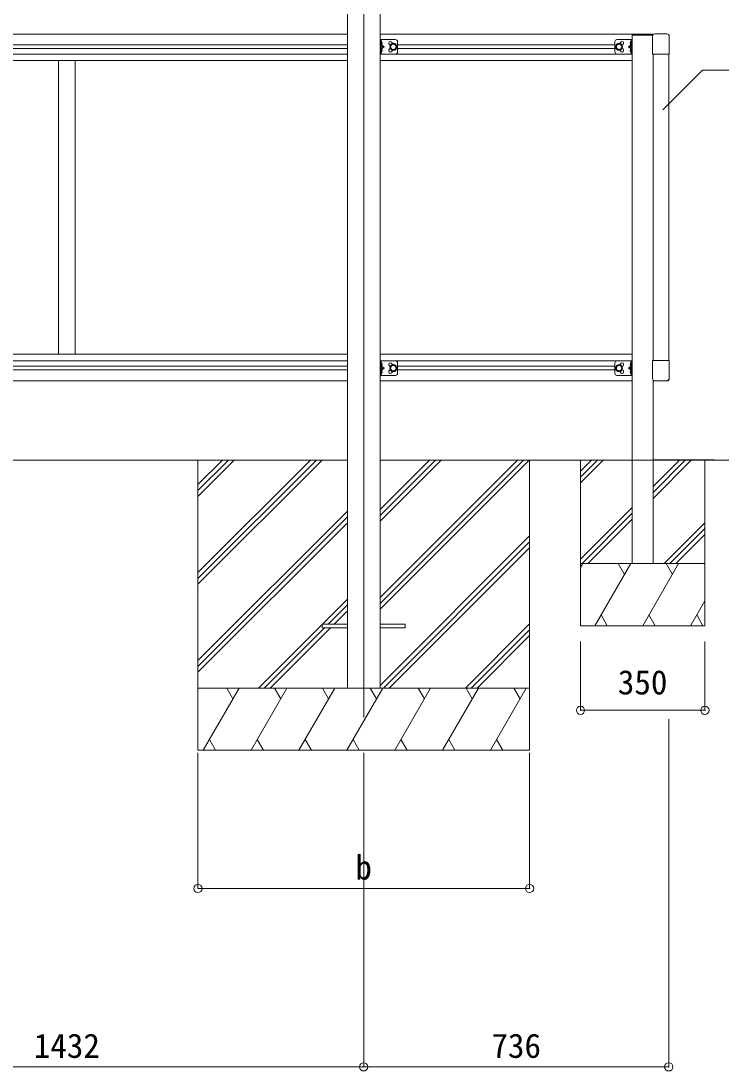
# Model space of a CAD drawing. Units: millimetres at full size. Extents: x -5590 to 5652, y -3902 to 3858.
# Drawn here: x 2020 to 3708, y -2465 to 68 of the extents above; entities that cross this region are included whole.
import ezdxf
from ezdxf.enums import TextEntityAlignment as Align

# ---------------------------------------------------------------- set-up
doc = ezdxf.new("R2010")
doc.units = ezdxf.units.MM
doc.header["$LTSCALE"] = 20
doc.header["$PDMODE"] = 32
doc.header["$PDSIZE"] = 20
doc.linetypes.add('DASHED3', pattern=[4, 3, -1])
for name, color, linetype, lineweight in [('0-0_0', 7, 'Continuous', 9), ('0-1_本体', 4, 'Continuous', 9), ('0-2_部品', 7, 'Continuous', 9), ('0-8_PARTS2', 2, 'Continuous', 9), ('0-A_寸法', 6, 'Continuous', 9), ('1-0_FRAME', 7, 'Continuous', 9), ('1-1_GLASS', 4, 'Continuous', 9), ('1-2_GLASS_SEAL', 7, 'Continuous', 9)]:
    doc.layers.add(name, color=color, linetype=linetype, lineweight=lineweight)
doc.styles.add('ＭＳ ゴシック', font='')
doc.styles.get('ＭＳ ゴシック').set_extended_font_data('MS Gothic')

msp = doc.modelspace()

# ---------------------------------------------------------------- linework, layer by layer
at = {"layer": '0-0_0'}
for p, q in [((1454.03, -991.06), (2807.03, -991.06)), ((2446.63, -991.06), (2446.63, -1691.06)), ((2446.63, -1262.56), (2718.14, -991.06)), ((2446.63, -1276.71), (2732.28, -991.06)), ((2446.63, -1290.85), (2746.42, -991.06)), ((2446.63, -1050.43), (2506, -991.06)), ((2446.63, -1064.57), (2520.15, -991.06)), ((2446.63, -1078.72), (2534.29, -991.06)), ((2886.03, -1350.93), (3245.9, -991.06)), ((2886.03, -1322.64), (3217.61, -991.06)), ((2886.03, -1336.78), (3231.76, -991.06)), ((2886.03, -1138.8), (3033.77, -991.06)), ((2886.03, -1124.65), (3019.62, -991.06)), ((2886.03, -1110.51), (3005.48, -991.06)), ((2886.03, -991.06), (3784.54, -991.06)), ((3246.63, -991.06), (3246.63, -1691.06)), ((2446.63, -1474.69), (2807.03, -1114.3)), ((2446.63, -1488.84), (2807.03, -1128.44)), ((2446.63, -1502.98), (2807.03, -1142.58)), ((2886.03, -1534.77), (3246.63, -1174.17)), ((2893.88, -1541.06), (3246.63, -1188.32)), ((2908.03, -1541.06), (3246.63, -1202.46)), ((2592.4, -1541.06), (2807.03, -1326.43)), ((2761.04, -1386.56), (2807.03, -1340.57)), ((2775.18, -1386.56), (2807.03, -1354.72)), ((3091.87, -1541.06), (3246.63, -1386.31)), ((2606.54, -1541.06), (2752.04, -1395.56)), ((2620.68, -1541.06), (2766.18, -1395.56)), ((3106.02, -1541.06), (3246.63, -1400.45)), ((3120.16, -1541.06), (3246.63, -1414.59)), ((3246.63, -1541.06), (2446.63, -1541.06)), ((2459.34, -1691.06), (2545.94, -1541.06)), ((2530.94, -1567.05), (2515.94, -1541.06)), ((2574.81, -1691.06), (2661.41, -1541.06)), ((2646.41, -1567.05), (2631.41, -1541.06)), ((2690.28, -1691.06), (2776.88, -1541.06)), ((2761.88, -1567.04), (2746.88, -1541.06)), ((2805.75, -1691.06), (2892.35, -1541.06)), ((2877.35, -1567.04), (2862.35, -1541.06)), ((2921.22, -1691.06), (3007.82, -1541.06)), ((2992.82, -1567.04), (2977.82, -1541.06)), ((3036.69, -1691.06), (3123.29, -1541.06)), ((3093.29, -1541.06), (3108.29, -1567.04)), ((3152.16, -1691.06), (3238.76, -1541.06)), ((3208.76, -1541.06), (3223.76, -1567.04)), ((2474.34, -1665.08), (2489.34, -1691.06)), ((2589.81, -1665.08), (2604.81, -1691.06)), ((2705.28, -1665.08), (2720.28, -1691.06)), ((2820.75, -1665.08), (2835.75, -1691.06)), ((2936.22, -1665.08), (2951.22, -1691.06)), ((3051.69, -1665.08), (3066.69, -1691.06)), ((3167.16, -1665.08), (3182.16, -1691.06)), ((2446.63, -1691.06), (3246.63, -1691.06))]:
    msp.add_line(p, q, dxfattribs=at)
at = {"layer": '0-1_本体'}
for p, q in [((2807.03, 921.4), (2807.03, -1541.06)), ((2886.03, 921.4), (2886.03, -1541.06))]:
    msp.add_line(p, q, dxfattribs=at)
at = {"layer": '0-2_部品', "color": 4}
for p, q in [((2746.63, -1386.56), (2746.63, -1395.56)), ((2746.63, -1386.56), (2807.03, -1386.56)), ((2886.03, -1386.56), (2946.63, -1386.56)), ((2946.63, -1386.56), (2946.63, -1395.56)), ((2746.63, -1395.56), (2807.03, -1395.56)), ((2886.03, -1395.56), (2946.63, -1395.56))]:
    msp.add_line(p, q, dxfattribs=at)
at = {"layer": '0-8_PARTS2'}
msp.add_line((2846.53, 1351.1), (2846.53, -1612.35), dxfattribs=at)
at = {"layer": '0-A_寸法'}
for p, q in [((3582.53, -2454.52), (3582.53, -1616.06)), ((2446.63, -2024.38), (2446.63, -1696.92)), ((2846.53, -2454.52), (2846.53, -1696.92)), ((3246.63, -2024.38), (3246.63, -1696.92)), ((3246.63, -2024.38), (2446.63, -2024.38)), ((2846.53, -2454.52), (1414.53, -2454.52)), ((3582.53, -2454.52), (2846.53, -2454.52))]:
    msp.add_line(p, q, dxfattribs=at)
for p in [(2446.63, -2024.38), (3246.63, -2024.38), (2846.53, -2454.52), (3582.53, -2454.52)]:
    msp.add_point(p, dxfattribs=at)
at = {"layer": '1-0_FRAME'}
for p, q in [((3494.53, 36.23), (3544.53, 36.23)), ((3494.53, -1240.77), (3494.53, 36.23)), ((3543.99, 33.23), (3494.53, 33.23)), ((3543.53, -12.66), (3543.53, 31.04)), ((3544.53, 36.23), (3544.53, 34.2)), ((3549.03, 36.54), (3578.03, 36.54)), ((3583.53, 31.04), (3583.53, -12.66)), ((3452.53, -6.96), (3452.53, 18.04)), ((3457.53, 23.04), (3494.53, 23.04)), ((3492.03, 5.54), (3485.03, 5.54)), ((3492.03, 19.24), (3491.74, 19.24)), ((3491.74, 19.24), (3491.74, 9.84)), ((3491.74, 9.84), (3492.03, 9.84)), ((3491.74, 1.24), (3492.03, 1.24)), ((3491.74, -8.16), (3491.74, 1.24)), ((3492.03, -11.96), (3492.03, 23.04)), ((3492.03, 19.24), (3492.03, 9.84)), ((3492.03, -8.16), (3492.03, 1.24)), ((3494.53, -11.96), (3494.53, 23.04)), ((3457.53, -11.96), (3494.53, -11.96)), ((3492.03, -8.16), (3491.74, -8.16)), ((3583.53, -12.66), (3543.53, -12.66)), ((3544.53, -751.26), (3544.53, -12.66)), ((3583.03, -12.65), (3562.53, -12.65)), ((3582.53, -12.66), (3582.53, -751.26)), ((3452.53, -781.96), (3452.53, -756.96)), ((3457.53, -751.96), (3494.53, -751.96)), ((3492.03, -755.76), (3491.74, -755.76)), ((3491.74, -755.76), (3491.74, -765.16)), ((3492.03, -786.96), (3492.03, -751.96)), ((3492.03, -755.76), (3492.03, -765.16)), ((3494.53, -786.96), (3494.53, -751.96)), ((3543.53, -751.26), (3543.53, -794.96)), ((3583.53, -751.26), (3543.53, -751.26)), ((3583.03, -751.27), (3562.53, -751.27)), ((3583.03, -794.17), (3583.03, -751.27)), ((3583.53, -794.96), (3583.53, -751.26)), ((3492.03, -769.46), (3485.03, -769.46)), ((3491.74, -765.16), (3492.03, -765.16)), ((3491.74, -773.76), (3492.03, -773.76)), ((3491.74, -783.16), (3491.74, -773.76)), ((3492.03, -783.16), (3491.74, -783.16)), ((3492.03, -783.16), (3492.03, -773.76)), ((3457.53, -786.96), (3494.53, -786.96)), ((3544.53, -798.43), (3544.53, -1240.77)), ((3549.03, -800.46), (3578.03, -800.46)), ((3562.53, -800.46), (3577.82, -799.66)), ((3369.53, -990.77), (3369.53, -1390.77)), ((3369.53, -1018.12), (3396.88, -990.77)), ((3369.53, -1032.26), (3411.02, -990.77)), ((3369.53, -1046.4), (3425.16, -990.77)), ((3544.53, -990.77), (3691.74, -990.77)), ((3544.53, -1083.53), (3637.3, -990.77)), ((3544.53, -1069.39), (3623.15, -990.77)), ((3544.53, -1055.25), (3609.01, -990.77)), ((3669.53, -1390.77), (3669.53, -990.77)), ((3369.53, -1230.25), (3494.53, -1105.25)), ((3373.15, -1240.77), (3494.53, -1119.39)), ((3387.29, -1240.77), (3494.53, -1133.53)), ((3571.14, -1240.77), (3669.53, -1142.38)), ((3585.28, -1240.77), (3669.53, -1156.52)), ((3599.43, -1240.77), (3669.53, -1170.66)), ((3369.53, -1250.58), (3375.2, -1240.77)), ((3369.53, -1240.77), (3669.53, -1240.77)), ((3404.06, -1390.77), (3490.67, -1240.77)), ((3475.67, -1266.75), (3460.66, -1240.77)), ((3519.53, -1390.77), (3606.14, -1240.77)), ((3591.14, -1266.75), (3576.14, -1240.77)), ((3635, -1390.77), (3669.53, -1330.97)), ((3419.06, -1364.79), (3434.06, -1390.77)), ((3534.53, -1364.79), (3549.53, -1390.77)), ((3650, -1364.79), (3665, -1390.77)), ((3369.53, -1390.77), (3669.53, -1390.77))]:
    msp.add_line(p, q, dxfattribs=at)
at = {"layer": '1-0_FRAME', "linetype": 'DASHED3'}
for p, q in [((3489.92, 16.69), (3491.94, 15.68)), ((3489.92, 12.39), (3491.94, 13.39)), ((3492.01, 15.68), (3492.62, 14.54)), ((3492.01, 13.39), (3492.62, 14.54)), ((3494.53, 17.29), (3492.03, 17.29)), ((3494.53, 11.79), (3492.03, 11.79)), ((3489.92, -1.31), (3491.94, -2.32)), ((3489.92, -5.61), (3491.94, -4.61)), ((3492.01, -2.32), (3492.62, -3.46)), ((3492.01, -4.61), (3492.62, -3.46)), ((3494.53, -0.71), (3492.03, -0.71)), ((3494.53, -6.21), (3492.03, -6.21)), ((3489.92, -758.31), (3491.94, -759.32)), ((3492.01, -759.32), (3492.62, -760.46)), ((3494.53, -757.71), (3492.03, -757.71)), ((3489.92, -762.61), (3491.94, -761.61)), ((3489.92, -776.31), (3491.94, -777.32)), ((3489.92, -780.61), (3491.94, -779.61)), ((3492.01, -761.61), (3492.62, -760.46)), ((3492.01, -777.32), (3492.62, -778.46)), ((3492.01, -779.61), (3492.62, -778.46)), ((3494.53, -763.21), (3492.03, -763.21)), ((3494.53, -775.71), (3492.03, -775.71)), ((3494.53, -781.21), (3492.03, -781.21))]:
    msp.add_line(p, q, dxfattribs=at)
at = {"layer": '1-0_FRAME', "color": 4}
for p, q in [((3582.53, -12.65), (3582.53, -751.26)), ((2110.63, -735.96), (2110.63, -27.96)), ((2150.63, -735.96), (2150.63, -27.96))]:
    msp.add_line(p, q, dxfattribs=at)
at = {"layer": '1-0_FRAME', "color": 6}
for p, q in [((3369.53, -1594.63), (3369.53, -1428.7)), ((3669.53, -1594.63), (3669.53, -1428.7)), ((3369.53, -1594.63), (3669.53, -1594.63))]:
    msp.add_line(p, q, dxfattribs=at)
at = {"layer": '1-0_FRAME'}
for points in [[(3462.53, 13.04), (3469.03, 9.29), (3469.03, 1.79), (3462.53, -1.97), (3456.03, 1.79), (3456.03, 9.29)], [(3462.53, -761.96), (3469.03, -765.71), (3469.03, -773.21), (3462.53, -776.97), (3456.03, -773.21), (3456.03, -765.71)]]:
    msp.add_lwpolyline(points, close=True, dxfattribs=at)
for points in [[(3491.43, 0.96), (3485.03, 5.54), (3491.43, 10.11)], [(3567.92, -146.47), (3663.56, -50.83), (3930, -50.83)], [(3491.43, -774.04), (3485.03, -769.46), (3491.43, -764.89)]]:
    msp.add_lwpolyline(points, dxfattribs=at)
for centre, radius in [((3462.53, 5.54), 8.5), ((3462.53, 5.54), 7.5), ((3462.53, 5.54), 6.5), ((3462.53, -769.46), 8.5), ((3462.53, -769.46), 7.5), ((3462.53, -769.46), 6.5)]:
    msp.add_circle(centre, radius, dxfattribs=at)
for centre, radius, start, end in [((3549.03, 31.04), 5.5, 90, 180), ((3578.03, 31.04), 5.5, 0, 90), ((3457.53, 18.04), 5, 90, 180), ((3469.53, 14.04), 4.25, 274.76077, 186.29431), ((3469.53, -2.96), 4.25, 173.70569, 85.23923), ((3495.63, 14.54), 6.1, 129.60193, 230.39807), ((3495.63, -3.46), 6.1, 129.60193, 230.39807), ((3457.53, -6.96), 5, 180, 270), ((3457.53, -756.96), 5, 90, 180), ((3469.53, -760.96), 4.25, 274.76077, 186.29431), ((3495.63, -760.46), 6.1, 129.60193, 230.39807), ((3457.53, -781.96), 5, 180, 270), ((3469.53, -777.96), 4.25, 173.70569, 85.23923), ((3495.63, -778.46), 6.1, 129.60193, 230.39807), ((3549.03, -794.96), 5.5, 180, 270), ((3577.53, -794.17), 5.5, 273, 0), ((3578.03, -794.96), 5.5, 270, 0)]:
    msp.add_arc(centre, radius, start, end, dxfattribs=at)
at = {"layer": '1-0_FRAME', "color": 6}
for p in [(3369.53, -1594.63), (3669.53, -1594.63)]:
    msp.add_point(p, dxfattribs=at)
at = {"layer": '1-1_GLASS'}
for p, q in [((2807.03, 36.04), (1454.13, 36.04)), ((3494.53, 36.04), (2886.03, 36.04)), ((1454.13, 10.04), (2807.03, 10.04)), ((1454.13, 1.04), (2807.03, 1.04)), ((2928.03, 10.04), (3452.53, 10.04)), ((2928.03, 1.04), (3452.53, 1.04)), ((1454.13, -12.46), (2807.03, -12.46)), ((3494.53, -12.46), (2886.03, -12.46)), ((1454.13, -27.96), (2807.03, -27.96)), ((2886.03, -27.96), (3494.53, -27.96)), ((1454.13, -735.96), (2807.03, -735.96)), ((1454.13, -751.46), (2807.03, -751.46)), ((2886.03, -735.96), (3494.53, -735.96)), ((2886.03, -751.46), (3494.53, -751.46)), ((1454.13, -764.96), (2807.03, -764.96)), ((1454.13, -773.96), (2807.03, -773.96)), ((2928.03, -764.96), (3452.53, -764.96)), ((2928.03, -773.96), (3452.53, -773.96)), ((1454.13, -799.96), (2807.03, -799.96)), ((2886.03, -799.96), (3494.53, -799.96))]:
    msp.add_line(p, q, dxfattribs=at)
at = {"layer": '1-2_GLASS_SEAL'}
for p, q in [((2886.03, -11.96), (2886.03, 23.04)), ((2923.03, 23.04), (2886.03, 23.04)), ((2888.55, 15.68), (2887.95, 14.54)), ((2888.55, 13.39), (2887.95, 14.54)), ((2888.53, -11.96), (2888.53, 23.04)), ((2888.53, 19.24), (2888.82, 19.24)), ((2888.53, 19.24), (2888.53, 9.84)), ((2888.82, 9.84), (2888.53, 9.84)), ((2888.53, 5.54), (2895.53, 5.54)), ((2888.82, 1.24), (2888.53, 1.24)), ((2888.53, -8.16), (2888.53, 1.24)), ((2890.64, 16.69), (2888.62, 15.68)), ((2890.64, 12.39), (2888.62, 13.39)), ((2888.82, 19.24), (2888.82, 9.84)), ((2888.82, -8.16), (2888.82, 1.24)), ((2928.03, -6.96), (2928.03, 18.04)), ((2923.03, -11.96), (2886.03, -11.96)), ((2888.55, -2.32), (2887.95, -3.46)), ((2888.55, -4.61), (2887.95, -3.46)), ((2888.53, -8.16), (2888.82, -8.16)), ((2890.64, -1.31), (2888.62, -2.32)), ((2890.64, -5.61), (2888.62, -4.61)), ((2886.03, -786.96), (2886.03, -751.96)), ((2923.03, -751.96), (2886.03, -751.96)), ((2888.55, -759.32), (2887.95, -760.46)), ((2888.53, -786.96), (2888.53, -751.96)), ((2888.53, -755.76), (2888.82, -755.76)), ((2888.53, -755.76), (2888.53, -765.16)), ((2890.64, -758.31), (2888.62, -759.32)), ((2888.82, -755.76), (2888.82, -765.16)), ((2928.03, -781.96), (2928.03, -756.96)), ((2888.55, -761.61), (2887.95, -760.46)), ((2888.55, -777.32), (2887.95, -778.46)), ((2888.55, -779.61), (2887.95, -778.46)), ((2888.82, -765.16), (2888.53, -765.16)), ((2888.53, -769.46), (2895.53, -769.46)), ((2888.82, -773.76), (2888.53, -773.76)), ((2888.53, -783.16), (2888.53, -773.76)), ((2888.53, -783.16), (2888.82, -783.16)), ((2890.64, -762.61), (2888.62, -761.61)), ((2890.64, -776.31), (2888.62, -777.32)), ((2890.64, -780.61), (2888.62, -779.61)), ((2888.82, -783.16), (2888.82, -773.76)), ((2923.03, -786.96), (2886.03, -786.96))]:
    msp.add_line(p, q, dxfattribs=at)
for points in [[(2889.13, 0.96), (2895.53, 5.54), (2889.13, 10.11)], [(2889.13, -774.04), (2895.53, -769.46), (2889.13, -764.89)]]:
    msp.add_lwpolyline(points, dxfattribs=at)
for points in [[(2918.03, 13.04), (2911.53, 9.29), (2911.53, 1.79), (2918.03, -1.97), (2924.53, 1.79), (2924.53, 9.29)], [(2918.03, -761.96), (2911.53, -765.71), (2911.53, -773.21), (2918.03, -776.97), (2924.53, -773.21), (2924.53, -765.71)]]:
    msp.add_lwpolyline(points, close=True, dxfattribs=at)
for centre, radius in [((2918.03, 5.54), 8.5), ((2918.03, 5.54), 7.5), ((2918.03, 5.54), 6.5), ((2918.03, -769.46), 8.5), ((2918.03, -769.46), 7.5), ((2918.03, -769.46), 6.5)]:
    msp.add_circle(centre, radius, dxfattribs=at)
for centre, radius, start, end in [((2884.93, 14.54), 6.1, 309.60193, 50.39807), ((2884.93, -3.46), 6.1, 309.60193, 50.39807), ((2911.03, 14.04), 4.25, 353.70569, 265.23923), ((2911.03, -2.96), 4.25, 94.76077, 6.29431), ((2923.03, 18.04), 5, 0, 90), ((2923.03, -6.96), 5, 270, 0), ((2884.93, -760.46), 6.1, 309.60193, 50.39807), ((2911.03, -760.96), 4.25, 353.70569, 265.23923), ((2923.03, -756.96), 5, 0, 90), ((2884.93, -778.46), 6.1, 309.60193, 50.39807), ((2911.03, -777.96), 4.25, 94.76077, 6.29431), ((2923.03, -781.96), 5, 270, 0)]:
    msp.add_arc(centre, radius, start, end, dxfattribs=at)

# ---------------------------------------------------------------- texts
at = {"layer": '0-A_寸法', "color": 7, "style": 'ＭＳ ゴシック'}
for s, p in [('b', (2826.53, -2020.38)), ('1432', (2050.53, -2450.52)), ('736', (3154.53, -2450.52))]:
    msp.add_text(s, height=58.65, dxfattribs=at).set_placement(p, align=Align.BOTTOM_LEFT)
at = {"layer": '1-0_FRAME', "style": 'ＭＳ ゴシック'}
msp.add_text('350', height=58.65, dxfattribs=at).set_placement((3459.53, -1573.99), align=Align.BOTTOM_LEFT)

doc.saveas('drawing.dxf')
